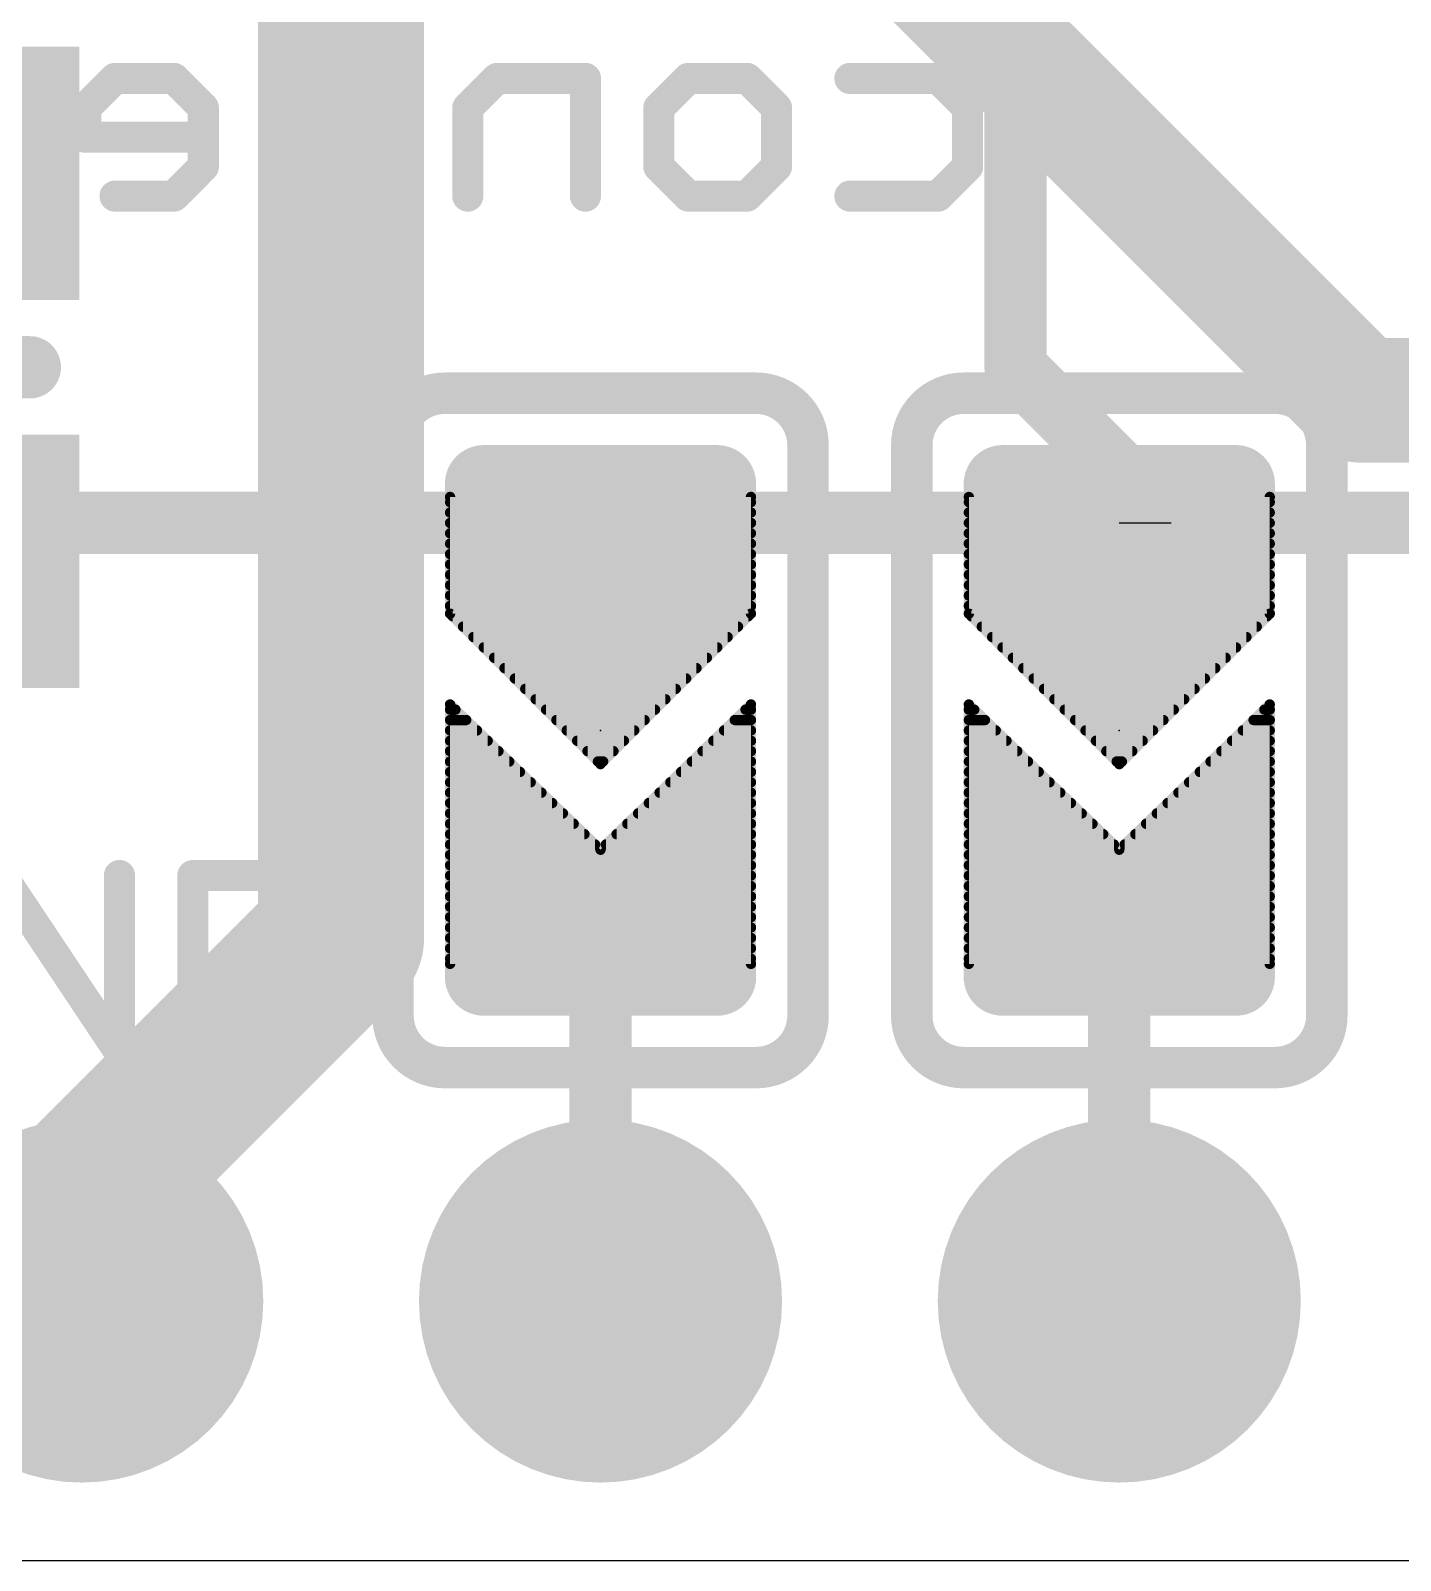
# Model space of a CAD drawing. Extents: x -6.8 to 73.8, y -5.2 to 32.2.
# Drawn here: x 13.72 to 20.43, y 0 to 7.49 of the extents above; entities that cross this region are included whole.
import ezdxf

# ---------------------------------------------------------------- set-up
doc = ezdxf.new("R2010")
doc.units = 0
for name, color, linetype in [('1', 12, 'CONTINUOUS'), ('16', 132, 'CONTINUOUS'), ('17', 110, 'CONTINUOUS'), ('19', 53, 'CONTINUOUS'), ('20', 53, 'CONTINUOUS'), ('21', 40, 'CONTINUOUS'), ('22', 6, 'CONTINUOUS'), ('24', 53, 'CONTINUOUS')]:
    doc.layers.add(name, color=color, linetype=linetype)

# ---------------------------------------------------------------- blocks, each defined once
blk = doc.blocks.new('ROUNDP')
at = {"const_width": 0.5}
blk.add_lwpolyline([(0, -0.25, 1), (0, 0.25, 1), (0, -0.25)], format="xyb", dxfattribs=at)
blk = doc.blocks.new('RECT')
blk.add_solid([(-0.5, -0.5), (0.5, -0.5), (-0.5, 0.5), (0.5, 0.5)])
blk = doc.blocks.new('RECT121920X243840R50')
at = {"const_width": 0.1905}
blk.add_lwpolyline([(0.2858, -0.5715), (0.2858, 0.5715, 0.4142), (0.1905, 0.6668), (-0.1905, 0.6668, 0.4142), (-0.2858, 0.5715), (-0.2858, -0.5715, 0.4142), (-0.1905, -0.6668), (0.1905, -0.6668, 0.4142)], format="xyb", close=True, dxfattribs=at)
blk.add_solid([(-0.2159, -0.5969), (0.2159, -0.5969), (-0.2159, 0.5969), (0.2159, 0.5969)])

msp = doc.modelspace()

# ---------------------------------------------------------------- linework, layer by layer
at = {"layer": '1'}
for points, const_width in [([(15.24, 3.048), (15.24, 9.078)], 0.8128), ([(20.228, 5.68), (18.034, 7.874)], 0.6096), ([(25.4, 5.68), (20.228, 5.68)], 0.6096), ([(13.97, 1.778), (15.24, 3.048)], 0.8128), ([(13.97, 1.27), (13.97, 1.778)], 0.8128)]:
    msp.add_lwpolyline(points, dxfattribs=dict(at, const_width=const_width))
for points, const_width in [([(20.228, 5.8324, 1), (20.228, 5.5276)], 0.3048), ([(20.1202, 5.5722, 1), (20.3358, 5.7878)], 0.3048), ([(15.3837, 2.9043, 1), (15.0963, 3.1917)], 0.4064), ([(15.0368, 3.048, 1), (15.4432, 3.048)], 0.4064), ([(14.1732, 1.778, 1), (13.7668, 1.778)], 0.4064), ([(13.8263, 1.9217, 1), (14.1137, 1.6343)], 0.4064), ([(13.7668, 1.27, 1), (14.1732, 1.27)], 0.4064)]:
    msp.add_lwpolyline(points, format="xyb", dxfattribs=dict(at, const_width=const_width))
at = {"layer": '16'}
for points, const_width in [([(18.542, 5.842), (18.542, 16.51)], 0.3048), ([(19.304, 5.08), (18.542, 5.842)], 0.3048), ([(16.51, 5.08), (10.668, 5.08)], 0.3048), ([(15.7734, 5.207), (15.7734, 4.6355)], 0.0508), ([(17.2466, 5.207), (15.7734, 5.207)], 0.0508), ([(15.7734, 5.1816), (17.2466, 5.1816)], 0.0508), ([(19.05, 5.08), (16.51, 5.08)], 0.3048), ([(17.2466, 4.6355), (17.2466, 5.207)], 0.0508), ([(18.3134, 5.207), (18.3134, 4.6355)], 0.0508), ([(19.7866, 5.207), (18.3134, 5.207)], 0.0508), ([(18.3134, 5.1816), (19.7866, 5.1816)], 0.0508), ([(21.59, 5.08), (19.05, 5.08)], 0.3048), ([(19.7866, 4.6355), (19.7866, 5.207)], 0.0508), ([(15.7734, 5.1308), (17.2466, 5.1308)], 0.0508), ([(15.7734, 5.08), (17.2466, 5.08)], 0.0508), ([(18.3134, 5.1308), (19.7866, 5.1308)], 0.0508), ([(18.3134, 5.08), (19.7866, 5.08)], 0.0508), ([(15.7734, 5.0292), (17.2466, 5.0292)], 0.0508), ([(18.3134, 5.0292), (19.7866, 5.0292)], 0.0508), ([(15.7734, 4.9784), (17.2466, 4.9784)], 0.0508), ([(15.7734, 4.9276), (17.2466, 4.9276)], 0.0508), ([(18.3134, 4.9784), (19.7866, 4.9784)], 0.0508), ([(18.3134, 4.9276), (19.7866, 4.9276)], 0.0508), ([(15.7734, 4.8768), (17.2466, 4.8768)], 0.0508), ([(18.3134, 4.8768), (19.7866, 4.8768)], 0.0508), ([(15.7734, 4.826), (17.2466, 4.826)], 0.0508), ([(15.7734, 4.7752), (17.2466, 4.7752)], 0.0508), ([(18.3134, 4.826), (19.7866, 4.826)], 0.0508), ([(18.3134, 4.7752), (19.7866, 4.7752)], 0.0508), ([(15.7734, 4.7244), (17.2466, 4.7244)], 0.0508), ([(18.3134, 4.7244), (19.7866, 4.7244)], 0.0508), ([(15.7734, 4.6736), (17.2466, 4.6736)], 0.0508), ([(15.7734, 4.6355), (16.51, 3.8989)], 0.0508), ([(15.7861, 4.6228), (17.2339, 4.6228)], 0.0508), ([(16.51, 3.8989), (17.2466, 4.6355)], 0.0508), ([(18.3134, 4.6736), (19.7866, 4.6736)], 0.0508), ([(18.3134, 4.6355), (19.05, 3.8989)], 0.0508), ([(18.3261, 4.6228), (19.7739, 4.6228)], 0.0508), ([(19.05, 3.8989), (19.7866, 4.6355)], 0.0508), ([(15.8369, 4.572), (17.1831, 4.572)], 0.0508), ([(18.3769, 4.572), (19.7231, 4.572)], 0.0508), ([(15.8877, 4.5212), (17.1323, 4.5212)], 0.0508), ([(15.9385, 4.4704), (17.0815, 4.4704)], 0.0508), ([(18.4277, 4.5212), (19.6723, 4.5212)], 0.0508), ([(18.4785, 4.4704), (19.6215, 4.4704)], 0.0508), ([(15.9893, 4.4196), (17.0307, 4.4196)], 0.0508), ([(18.5293, 4.4196), (19.5707, 4.4196)], 0.0508), ([(16.0401, 4.3688), (16.9799, 4.3688)], 0.0508), ([(18.5801, 4.3688), (19.5199, 4.3688)], 0.0508), ([(16.0909, 4.318), (16.9291, 4.318)], 0.0508), ([(16.1417, 4.2672), (16.8783, 4.2672)], 0.0508), ([(18.6309, 4.318), (19.4691, 4.318)], 0.0508), ([(18.6817, 4.2672), (19.4183, 4.2672)], 0.0508), ([(15.7734, 4.191), (16.51, 3.4798)], 0.0508), ([(15.7734, 2.921), (15.7734, 4.191)], 0.0508), ([(16.1925, 4.2164), (16.8275, 4.2164)], 0.0508), ([(16.51, 3.4798), (17.2466, 4.191)], 0.0508), ([(17.2466, 4.191), (17.2466, 2.921)], 0.0508), ([(18.3134, 4.191), (19.05, 3.4798)], 0.0508), ([(18.3134, 2.921), (18.3134, 4.191)], 0.0508), ([(18.7325, 4.2164), (19.3675, 4.2164)], 0.0508), ([(19.05, 3.4798), (19.7866, 4.191)], 0.0508), ([(19.7866, 4.191), (19.7866, 2.921)], 0.0508), ([(15.7734, 4.1656), (15.7997, 4.1656)], 0.0508), ([(15.7734, 4.1148), (15.8523, 4.1148)], 0.0508), ([(16.2433, 4.1656), (16.7767, 4.1656)], 0.0508), ([(16.2941, 4.1148), (16.7259, 4.1148)], 0.0508), ([(17.1677, 4.1148), (17.2466, 4.1148)], 0.0508), ([(17.2203, 4.1656), (17.2466, 4.1656)], 0.0508), ([(18.3134, 4.1656), (18.3397, 4.1656)], 0.0508), ([(18.3134, 4.1148), (18.3923, 4.1148)], 0.0508), ([(18.7833, 4.1656), (19.3167, 4.1656)], 0.0508), ([(18.8341, 4.1148), (19.2659, 4.1148)], 0.0508), ([(19.7077, 4.1148), (19.7866, 4.1148)], 0.0508), ([(19.7603, 4.1656), (19.7866, 4.1656)], 0.0508), ([(15.7734, 4.064), (15.9049, 4.064)], 0.0508), ([(16.3449, 4.064), (16.6751, 4.064)], 0.0508), ([(17.1151, 4.064), (17.2466, 4.064)], 0.0508), ([(18.3134, 4.064), (18.4449, 4.064)], 0.0508), ([(18.8849, 4.064), (19.2151, 4.064)], 0.0508), ([(19.6551, 4.064), (19.7866, 4.064)], 0.0508), ([(15.7734, 4.0132), (15.9576, 4.0132)], 0.0508), ([(15.7734, 3.9624), (16.0102, 3.9624)], 0.0508), ([(16.3957, 4.0132), (16.6243, 4.0132)], 0.0508), ([(16.4465, 3.9624), (16.5735, 3.9624)], 0.0508), ([(17.0098, 3.9624), (17.2466, 3.9624)], 0.0508), ([(17.0625, 4.0132), (17.2466, 4.0132)], 0.0508), ([(18.3134, 4.0132), (18.4976, 4.0132)], 0.0508), ([(18.3134, 3.9624), (18.5502, 3.9624)], 0.0508), ([(18.9357, 4.0132), (19.1643, 4.0132)], 0.0508), ([(18.9865, 3.9624), (19.1135, 3.9624)], 0.0508), ([(19.5498, 3.9624), (19.7866, 3.9624)], 0.0508), ([(19.6025, 4.0132), (19.7866, 4.0132)], 0.0508), ([(15.7734, 3.9116), (16.0628, 3.9116)], 0.0508), ([(16.4973, 3.9116), (16.5227, 3.9116)], 0.0508), ([(16.9572, 3.9116), (17.2466, 3.9116)], 0.0508), ([(18.3134, 3.9116), (18.6028, 3.9116)], 0.0508), ([(19.0373, 3.9116), (19.0627, 3.9116)], 0.0508), ([(19.4972, 3.9116), (19.7866, 3.9116)], 0.0508), ([(15.7734, 3.8608), (16.1154, 3.8608)], 0.0508), ([(15.7734, 3.81), (16.168, 3.81)], 0.0508), ([(16.852, 3.81), (17.2466, 3.81)], 0.0508), ([(16.9046, 3.8608), (17.2466, 3.8608)], 0.0508), ([(18.3134, 3.8608), (18.6554, 3.8608)], 0.0508), ([(18.3134, 3.81), (18.708, 3.81)], 0.0508), ([(19.392, 3.81), (19.7866, 3.81)], 0.0508), ([(19.4446, 3.8608), (19.7866, 3.8608)], 0.0508), ([(15.7734, 3.7592), (16.2206, 3.7592)], 0.0508), ([(16.7994, 3.7592), (17.2466, 3.7592)], 0.0508), ([(18.3134, 3.7592), (18.7606, 3.7592)], 0.0508), ([(19.3394, 3.7592), (19.7866, 3.7592)], 0.0508), ([(15.7734, 3.7084), (16.2732, 3.7084)], 0.0508), ([(15.7734, 3.6576), (16.3258, 3.6576)], 0.0508), ([(16.6942, 3.6576), (17.2466, 3.6576)], 0.0508), ([(16.7468, 3.7084), (17.2466, 3.7084)], 0.0508), ([(18.3134, 3.7084), (18.8132, 3.7084)], 0.0508), ([(18.3134, 3.6576), (18.8659, 3.6576)], 0.0508), ([(19.2341, 3.6576), (19.7866, 3.6576)], 0.0508), ([(19.2868, 3.7084), (19.7866, 3.7084)], 0.0508), ([(15.7734, 3.6068), (16.3785, 3.6068)], 0.0508), ([(16.6415, 3.6068), (17.2466, 3.6068)], 0.0508), ([(18.3134, 3.6068), (18.9185, 3.6068)], 0.0508), ([(19.1815, 3.6068), (19.7866, 3.6068)], 0.0508), ([(15.7734, 3.556), (16.4311, 3.556)], 0.0508), ([(15.7734, 3.5052), (16.4837, 3.5052)], 0.0508), ([(16.5363, 3.5052), (17.2466, 3.5052)], 0.0508), ([(16.5889, 3.556), (17.2466, 3.556)], 0.0508), ([(18.3134, 3.556), (18.9711, 3.556)], 0.0508), ([(18.3134, 3.5052), (19.0237, 3.5052)], 0.0508), ([(19.0763, 3.5052), (19.7866, 3.5052)], 0.0508), ([(19.1289, 3.556), (19.7866, 3.556)], 0.0508), ([(15.7734, 3.4544), (17.2466, 3.4544)], 0.0508), ([(18.3134, 3.4544), (19.7866, 3.4544)], 0.0508), ([(15.7734, 3.4036), (17.2466, 3.4036)], 0.0508), ([(15.7734, 3.3528), (17.2466, 3.3528)], 0.0508), ([(18.3134, 3.4036), (19.7866, 3.4036)], 0.0508), ([(18.3134, 3.3528), (19.7866, 3.3528)], 0.0508), ([(15.7734, 3.302), (17.2466, 3.302)], 0.0508), ([(18.3134, 3.302), (19.7866, 3.302)], 0.0508), ([(15.7734, 3.2512), (17.2466, 3.2512)], 0.0508), ([(15.7734, 3.2004), (17.2466, 3.2004)], 0.0508), ([(18.3134, 3.2512), (19.7866, 3.2512)], 0.0508), ([(18.3134, 3.2004), (19.7866, 3.2004)], 0.0508), ([(15.7734, 3.1496), (17.2466, 3.1496)], 0.0508), ([(16.51, 3.048), (16.51, 1.27)], 0.3048), ([(18.3134, 3.1496), (19.7866, 3.1496)], 0.0508), ([(19.05, 3.048), (19.05, 1.27)], 0.3048), ([(15.7734, 3.0988), (17.2466, 3.0988)], 0.0508), ([(15.7734, 3.048), (17.2466, 3.048)], 0.0508), ([(18.3134, 3.0988), (19.7866, 3.0988)], 0.0508), ([(18.3134, 3.048), (19.7866, 3.048)], 0.0508), ([(15.7734, 2.9972), (17.2466, 2.9972)], 0.0508), ([(18.3134, 2.9972), (19.7866, 2.9972)], 0.0508), ([(15.7734, 2.9464), (17.2466, 2.9464)], 0.0508), ([(17.2466, 2.921), (15.7734, 2.921)], 0.0508), ([(18.3134, 2.9464), (19.7866, 2.9464)], 0.0508), ([(19.7866, 2.921), (18.3134, 2.921)], 0.0508)]:
    msp.add_lwpolyline(points, dxfattribs=dict(at, const_width=const_width))
for points, const_width in [([(18.5959, 5.8959, 1), (18.4881, 5.7881)], 0.1524), ([(18.4658, 5.842, 1), (18.6182, 5.842)], 0.1524), ([(15.7861, 5.207, 1), (15.7607, 5.207)], 0.0254), ([(15.7734, 5.2197, 1), (15.7734, 5.1943)], 0.0254), ([(15.7734, 5.1943, 1), (15.7734, 5.1689)], 0.0254), ([(16.51, 5.1562, 1), (16.51, 5.0038)], 0.1524), ([(16.51, 5.0038, 1), (16.51, 5.1562)], 0.1524), ([(17.2593, 5.207, 1), (17.2339, 5.207)], 0.0254), ([(17.2466, 5.1943, 1), (17.2466, 5.2197)], 0.0254), ([(17.2466, 5.1689, 1), (17.2466, 5.1943)], 0.0254), ([(18.3261, 5.207, 1), (18.3007, 5.207)], 0.0254), ([(18.3134, 5.2197, 1), (18.3134, 5.1943)], 0.0254), ([(18.3134, 5.1943, 1), (18.3134, 5.1689)], 0.0254), ([(19.05, 5.1562, 1), (19.05, 5.0038)], 0.1524), ([(19.05, 5.0038, 1), (19.05, 5.1562)], 0.1524), ([(19.2501, 5.0261, 1), (19.3579, 5.1339)], 0.1524), ([(19.7993, 5.207, 1), (19.7739, 5.207)], 0.0254), ([(19.7866, 5.1943, 1), (19.7866, 5.2197)], 0.0254), ([(19.7866, 5.1689, 1), (19.7866, 5.1943)], 0.0254), ([(15.7734, 5.1435, 1), (15.7734, 5.1181)], 0.0254), ([(15.7734, 5.0927, 1), (15.7734, 5.0673)], 0.0254), ([(17.2466, 5.1181, 1), (17.2466, 5.1435)], 0.0254), ([(17.2466, 5.0673, 1), (17.2466, 5.0927)], 0.0254), ([(18.3134, 5.1435, 1), (18.3134, 5.1181)], 0.0254), ([(18.3134, 5.0927, 1), (18.3134, 5.0673)], 0.0254), ([(19.7866, 5.1181, 1), (19.7866, 5.1435)], 0.0254), ([(19.7866, 5.0673, 1), (19.7866, 5.0927)], 0.0254), ([(15.7734, 5.0419, 1), (15.7734, 5.0165)], 0.0254), ([(17.2466, 5.0165, 1), (17.2466, 5.0419)], 0.0254), ([(18.3134, 5.0419, 1), (18.3134, 5.0165)], 0.0254), ([(19.7866, 5.0165, 1), (19.7866, 5.0419)], 0.0254), ([(15.7734, 4.9911, 1), (15.7734, 4.9657)], 0.0254), ([(15.7734, 4.9403, 1), (15.7734, 4.9149)], 0.0254), ([(17.2466, 4.9657, 1), (17.2466, 4.9911)], 0.0254), ([(17.2466, 4.9149, 1), (17.2466, 4.9403)], 0.0254), ([(18.3134, 4.9911, 1), (18.3134, 4.9657)], 0.0254), ([(18.3134, 4.9403, 1), (18.3134, 4.9149)], 0.0254), ([(19.7866, 4.9657, 1), (19.7866, 4.9911)], 0.0254), ([(19.7866, 4.9149, 1), (19.7866, 4.9403)], 0.0254), ([(15.7734, 4.8895, 1), (15.7734, 4.8641)], 0.0254), ([(17.2466, 4.8641, 1), (17.2466, 4.8895)], 0.0254), ([(18.3134, 4.8895, 1), (18.3134, 4.8641)], 0.0254), ([(19.7866, 4.8641, 1), (19.7866, 4.8895)], 0.0254), ([(15.7734, 4.8387, 1), (15.7734, 4.8133)], 0.0254), ([(15.7734, 4.7879, 1), (15.7734, 4.7625)], 0.0254), ([(17.2466, 4.8133, 1), (17.2466, 4.8387)], 0.0254), ([(17.2466, 4.7625, 1), (17.2466, 4.7879)], 0.0254), ([(18.3134, 4.8387, 1), (18.3134, 4.8133)], 0.0254), ([(18.3134, 4.7879, 1), (18.3134, 4.7625)], 0.0254), ([(19.7866, 4.8133, 1), (19.7866, 4.8387)], 0.0254), ([(19.7866, 4.7625, 1), (19.7866, 4.7879)], 0.0254), ([(15.7734, 4.7371, 1), (15.7734, 4.7117)], 0.0254), ([(17.2466, 4.7117, 1), (17.2466, 4.7371)], 0.0254), ([(18.3134, 4.7371, 1), (18.3134, 4.7117)], 0.0254), ([(19.7866, 4.7117, 1), (19.7866, 4.7371)], 0.0254), ([(15.7734, 4.6863, 1), (15.7734, 4.6609)], 0.0254), ([(15.7824, 4.6445, 1), (15.7644, 4.6265)], 0.0254), ([(15.7607, 4.6355, 1), (15.7861, 4.6355)], 0.0254), ([(15.7861, 4.6355, 1), (15.7861, 4.6101)], 0.0254), ([(17.2339, 4.6355, 1), (17.2593, 4.6355)], 0.0254), ([(17.2339, 4.6101, 1), (17.2339, 4.6355)], 0.0254), ([(17.2556, 4.6265, 1), (17.2376, 4.6445)], 0.0254), ([(17.2466, 4.6609, 1), (17.2466, 4.6863)], 0.0254), ([(18.3134, 4.6863, 1), (18.3134, 4.6609)], 0.0254), ([(18.3224, 4.6445, 1), (18.3044, 4.6265)], 0.0254), ([(18.3007, 4.6355, 1), (18.3261, 4.6355)], 0.0254), ([(18.3261, 4.6355, 1), (18.3261, 4.6101)], 0.0254), ([(19.7739, 4.6355, 1), (19.7993, 4.6355)], 0.0254), ([(19.7739, 4.6101, 1), (19.7739, 4.6355)], 0.0254), ([(19.7956, 4.6265, 1), (19.7776, 4.6445)], 0.0254), ([(19.7866, 4.6609, 1), (19.7866, 4.6863)], 0.0254), ([(15.8369, 4.5847, 1), (15.8369, 4.5593)], 0.0254), ([(17.1831, 4.5593, 1), (17.1831, 4.5847)], 0.0254), ([(18.3769, 4.5847, 1), (18.3769, 4.5593)], 0.0254), ([(19.7231, 4.5593, 1), (19.7231, 4.5847)], 0.0254), ([(15.8877, 4.5339, 1), (15.8877, 4.5085)], 0.0254), ([(15.9385, 4.4831, 1), (15.9385, 4.4577)], 0.0254), ([(17.0815, 4.4577, 1), (17.0815, 4.4831)], 0.0254), ([(17.1323, 4.5085, 1), (17.1323, 4.5339)], 0.0254), ([(18.4277, 4.5339, 1), (18.4277, 4.5085)], 0.0254), ([(18.4785, 4.4831, 1), (18.4785, 4.4577)], 0.0254), ([(19.6215, 4.4577, 1), (19.6215, 4.4831)], 0.0254), ([(19.6723, 4.5085, 1), (19.6723, 4.5339)], 0.0254), ([(15.9893, 4.4323, 1), (15.9893, 4.4069)], 0.0254), ([(17.0307, 4.4069, 1), (17.0307, 4.4323)], 0.0254), ([(18.5293, 4.4323, 1), (18.5293, 4.4069)], 0.0254), ([(19.5707, 4.4069, 1), (19.5707, 4.4323)], 0.0254), ([(16.0401, 4.3815, 1), (16.0401, 4.3561)], 0.0254), ([(16.9799, 4.3561, 1), (16.9799, 4.3815)], 0.0254), ([(18.5801, 4.3815, 1), (18.5801, 4.3561)], 0.0254), ([(19.5199, 4.3561, 1), (19.5199, 4.3815)], 0.0254), ([(16.0909, 4.3307, 1), (16.0909, 4.3053)], 0.0254), ([(16.1417, 4.2799, 1), (16.1417, 4.2545)], 0.0254), ([(16.8783, 4.2545, 1), (16.8783, 4.2799)], 0.0254), ([(16.9291, 4.3053, 1), (16.9291, 4.3307)], 0.0254), ([(18.6309, 4.3307, 1), (18.6309, 4.3053)], 0.0254), ([(18.6817, 4.2799, 1), (18.6817, 4.2545)], 0.0254), ([(19.4183, 4.2545, 1), (19.4183, 4.2799)], 0.0254), ([(19.4691, 4.3053, 1), (19.4691, 4.3307)], 0.0254), ([(15.7822, 4.2001, 1), (15.7646, 4.1819)], 0.0254), ([(15.7861, 4.191, 1), (15.7607, 4.191)], 0.0254), ([(16.1925, 4.2291, 1), (16.1925, 4.2037)], 0.0254), ([(16.8275, 4.2037, 1), (16.8275, 4.2291)], 0.0254), ([(17.2593, 4.191, 1), (17.2339, 4.191)], 0.0254), ([(17.2554, 4.1819, 1), (17.2378, 4.2001)], 0.0254), ([(18.3222, 4.2001, 1), (18.3046, 4.1819)], 0.0254), ([(18.3261, 4.191, 1), (18.3007, 4.191)], 0.0254), ([(18.7325, 4.2291, 1), (18.7325, 4.2037)], 0.0254), ([(19.3675, 4.2037, 1), (19.3675, 4.2291)], 0.0254), ([(19.7993, 4.191, 1), (19.7739, 4.191)], 0.0254), ([(19.7954, 4.1819, 1), (19.7778, 4.2001)], 0.0254), ([(15.7734, 4.1783, 1), (15.7734, 4.1529)], 0.0254), ([(15.7734, 4.1275, 1), (15.7734, 4.1021)], 0.0254), ([(15.7997, 4.1529, 1), (15.7997, 4.1783)], 0.0254), ([(15.8523, 4.1021, 1), (15.8523, 4.1275)], 0.0254), ([(16.2433, 4.1783, 1), (16.2433, 4.1529)], 0.0254), ([(16.2941, 4.1275, 1), (16.2941, 4.1021)], 0.0254), ([(16.7259, 4.1021, 1), (16.7259, 4.1275)], 0.0254), ([(16.7767, 4.1529, 1), (16.7767, 4.1783)], 0.0254), ([(17.1677, 4.1275, 1), (17.1677, 4.1021)], 0.0254), ([(17.2203, 4.1783, 1), (17.2203, 4.1529)], 0.0254), ([(17.2466, 4.1529, 1), (17.2466, 4.1783)], 0.0254), ([(17.2466, 4.1021, 1), (17.2466, 4.1275)], 0.0254), ([(18.3134, 4.1783, 1), (18.3134, 4.1529)], 0.0254), ([(18.3134, 4.1275, 1), (18.3134, 4.1021)], 0.0254), ([(18.3397, 4.1529, 1), (18.3397, 4.1783)], 0.0254), ([(18.3923, 4.1021, 1), (18.3923, 4.1275)], 0.0254), ([(18.7833, 4.1783, 1), (18.7833, 4.1529)], 0.0254), ([(18.8341, 4.1275, 1), (18.8341, 4.1021)], 0.0254), ([(19.2659, 4.1021, 1), (19.2659, 4.1275)], 0.0254), ([(19.3167, 4.1529, 1), (19.3167, 4.1783)], 0.0254), ([(19.7077, 4.1275, 1), (19.7077, 4.1021)], 0.0254), ([(19.7603, 4.1783, 1), (19.7603, 4.1529)], 0.0254), ([(19.7866, 4.1529, 1), (19.7866, 4.1783)], 0.0254), ([(19.7866, 4.1021, 1), (19.7866, 4.1275)], 0.0254), ([(15.7734, 4.0767, 1), (15.7734, 4.0513)], 0.0254), ([(15.9049, 4.0513, 1), (15.9049, 4.0767)], 0.0254), ([(16.3449, 4.0767, 1), (16.3449, 4.0513)], 0.0254), ([(16.6751, 4.0513, 1), (16.6751, 4.0767)], 0.0254), ([(17.1151, 4.0767, 1), (17.1151, 4.0513)], 0.0254), ([(17.2466, 4.0513, 1), (17.2466, 4.0767)], 0.0254), ([(18.3134, 4.0767, 1), (18.3134, 4.0513)], 0.0254), ([(18.4449, 4.0513, 1), (18.4449, 4.0767)], 0.0254), ([(18.8849, 4.0767, 1), (18.8849, 4.0513)], 0.0254), ([(19.2151, 4.0513, 1), (19.2151, 4.0767)], 0.0254), ([(19.6551, 4.0767, 1), (19.6551, 4.0513)], 0.0254), ([(19.7866, 4.0513, 1), (19.7866, 4.0767)], 0.0254), ([(15.7734, 4.0259, 1), (15.7734, 4.0005)], 0.0254), ([(15.7734, 3.9751, 1), (15.7734, 3.9497)], 0.0254), ([(15.9576, 4.0005, 1), (15.9576, 4.0259)], 0.0254), ([(16.0102, 3.9497, 1), (16.0102, 3.9751)], 0.0254), ([(16.3957, 4.0259, 1), (16.3957, 4.0005)], 0.0254), ([(16.4465, 3.9751, 1), (16.4465, 3.9497)], 0.0254), ([(16.5735, 3.9497, 1), (16.5735, 3.9751)], 0.0254), ([(16.6243, 4.0005, 1), (16.6243, 4.0259)], 0.0254), ([(17.0098, 3.9751, 1), (17.0098, 3.9497)], 0.0254), ([(17.0625, 4.0259, 1), (17.0625, 4.0005)], 0.0254), ([(17.2466, 4.0005, 1), (17.2466, 4.0259)], 0.0254), ([(17.2466, 3.9497, 1), (17.2466, 3.9751)], 0.0254), ([(18.3134, 4.0259, 1), (18.3134, 4.0005)], 0.0254), ([(18.3134, 3.9751, 1), (18.3134, 3.9497)], 0.0254), ([(18.4976, 4.0005, 1), (18.4976, 4.0259)], 0.0254), ([(18.5502, 3.9497, 1), (18.5502, 3.9751)], 0.0254), ([(18.9357, 4.0259, 1), (18.9357, 4.0005)], 0.0254), ([(18.9865, 3.9751, 1), (18.9865, 3.9497)], 0.0254), ([(19.1135, 3.9497, 1), (19.1135, 3.9751)], 0.0254), ([(19.1643, 4.0005, 1), (19.1643, 4.0259)], 0.0254), ([(19.5498, 3.9751, 1), (19.5498, 3.9497)], 0.0254), ([(19.6025, 4.0259, 1), (19.6025, 4.0005)], 0.0254), ([(19.7866, 4.0005, 1), (19.7866, 4.0259)], 0.0254), ([(19.7866, 3.9497, 1), (19.7866, 3.9751)], 0.0254), ([(15.7734, 3.9243, 1), (15.7734, 3.8989)], 0.0254), ([(16.0628, 3.8989, 1), (16.0628, 3.9243)], 0.0254), ([(16.4973, 3.9243, 1), (16.4973, 3.8989)], 0.0254), ([(16.501, 3.9079, 1), (16.519, 3.8899)], 0.0254), ([(16.501, 3.8899, 1), (16.519, 3.9079)], 0.0254), ([(16.5227, 3.8989, 1), (16.5227, 3.9243)], 0.0254), ([(16.9572, 3.9243, 1), (16.9572, 3.8989)], 0.0254), ([(17.2466, 3.8989, 1), (17.2466, 3.9243)], 0.0254), ([(18.3134, 3.9243, 1), (18.3134, 3.8989)], 0.0254), ([(18.6028, 3.8989, 1), (18.6028, 3.9243)], 0.0254), ([(19.0373, 3.9243, 1), (19.0373, 3.8989)], 0.0254), ([(19.041, 3.9079, 1), (19.059, 3.8899)], 0.0254), ([(19.041, 3.8899, 1), (19.059, 3.9079)], 0.0254), ([(19.0627, 3.8989, 1), (19.0627, 3.9243)], 0.0254), ([(19.4972, 3.9243, 1), (19.4972, 3.8989)], 0.0254), ([(19.7866, 3.8989, 1), (19.7866, 3.9243)], 0.0254), ([(15.7734, 3.8735, 1), (15.7734, 3.8481)], 0.0254), ([(15.7734, 3.8227, 1), (15.7734, 3.7973)], 0.0254), ([(16.1154, 3.8481, 1), (16.1154, 3.8735)], 0.0254), ([(16.168, 3.7973, 1), (16.168, 3.8227)], 0.0254), ([(16.852, 3.8227, 1), (16.852, 3.7973)], 0.0254), ([(16.9046, 3.8735, 1), (16.9046, 3.8481)], 0.0254), ([(17.2466, 3.8481, 1), (17.2466, 3.8735)], 0.0254), ([(17.2466, 3.7973, 1), (17.2466, 3.8227)], 0.0254), ([(18.3134, 3.8735, 1), (18.3134, 3.8481)], 0.0254), ([(18.3134, 3.8227, 1), (18.3134, 3.7973)], 0.0254), ([(18.6554, 3.8481, 1), (18.6554, 3.8735)], 0.0254), ([(18.708, 3.7973, 1), (18.708, 3.8227)], 0.0254), ([(19.392, 3.8227, 1), (19.392, 3.7973)], 0.0254), ([(19.4446, 3.8735, 1), (19.4446, 3.8481)], 0.0254), ([(19.7866, 3.8481, 1), (19.7866, 3.8735)], 0.0254), ([(19.7866, 3.7973, 1), (19.7866, 3.8227)], 0.0254), ([(15.7734, 3.7719, 1), (15.7734, 3.7465)], 0.0254), ([(16.2206, 3.7465, 1), (16.2206, 3.7719)], 0.0254), ([(16.7994, 3.7719, 1), (16.7994, 3.7465)], 0.0254), ([(17.2466, 3.7465, 1), (17.2466, 3.7719)], 0.0254), ([(18.3134, 3.7719, 1), (18.3134, 3.7465)], 0.0254), ([(18.7606, 3.7465, 1), (18.7606, 3.7719)], 0.0254), ([(19.3394, 3.7719, 1), (19.3394, 3.7465)], 0.0254), ([(19.7866, 3.7465, 1), (19.7866, 3.7719)], 0.0254), ([(15.7734, 3.7211, 1), (15.7734, 3.6957)], 0.0254), ([(15.7734, 3.6703, 1), (15.7734, 3.6449)], 0.0254), ([(16.2732, 3.6957, 1), (16.2732, 3.7211)], 0.0254), ([(16.3258, 3.6449, 1), (16.3258, 3.6703)], 0.0254), ([(16.6942, 3.6703, 1), (16.6942, 3.6449)], 0.0254), ([(16.7468, 3.7211, 1), (16.7468, 3.6957)], 0.0254), ([(17.2466, 3.6957, 1), (17.2466, 3.7211)], 0.0254), ([(17.2466, 3.6449, 1), (17.2466, 3.6703)], 0.0254), ([(18.3134, 3.7211, 1), (18.3134, 3.6957)], 0.0254), ([(18.3134, 3.6703, 1), (18.3134, 3.6449)], 0.0254), ([(18.8132, 3.6957, 1), (18.8132, 3.7211)], 0.0254), ([(18.8659, 3.6449, 1), (18.8659, 3.6703)], 0.0254), ([(19.2341, 3.6703, 1), (19.2341, 3.6449)], 0.0254), ([(19.2868, 3.7211, 1), (19.2868, 3.6957)], 0.0254), ([(19.7866, 3.6957, 1), (19.7866, 3.7211)], 0.0254), ([(19.7866, 3.6449, 1), (19.7866, 3.6703)], 0.0254), ([(15.7734, 3.6195, 1), (15.7734, 3.5941)], 0.0254), ([(16.3785, 3.5941, 1), (16.3785, 3.6195)], 0.0254), ([(16.6415, 3.6195, 1), (16.6415, 3.5941)], 0.0254), ([(17.2466, 3.5941, 1), (17.2466, 3.6195)], 0.0254), ([(18.3134, 3.6195, 1), (18.3134, 3.5941)], 0.0254), ([(18.9185, 3.5941, 1), (18.9185, 3.6195)], 0.0254), ([(19.1815, 3.6195, 1), (19.1815, 3.5941)], 0.0254), ([(19.7866, 3.5941, 1), (19.7866, 3.6195)], 0.0254), ([(15.7734, 3.5687, 1), (15.7734, 3.5433)], 0.0254), ([(15.7734, 3.5179, 1), (15.7734, 3.4925)], 0.0254), ([(16.4311, 3.5433, 1), (16.4311, 3.5687)], 0.0254), ([(16.4837, 3.4925, 1), (16.4837, 3.5179)], 0.0254), ([(16.5363, 3.5179, 1), (16.5363, 3.4925)], 0.0254), ([(16.5889, 3.5687, 1), (16.5889, 3.5433)], 0.0254), ([(17.2466, 3.5433, 1), (17.2466, 3.5687)], 0.0254), ([(17.2466, 3.4925, 1), (17.2466, 3.5179)], 0.0254), ([(18.3134, 3.5687, 1), (18.3134, 3.5433)], 0.0254), ([(18.3134, 3.5179, 1), (18.3134, 3.4925)], 0.0254), ([(18.9711, 3.5433, 1), (18.9711, 3.5687)], 0.0254), ([(19.0237, 3.4925, 1), (19.0237, 3.5179)], 0.0254), ([(19.0763, 3.5179, 1), (19.0763, 3.4925)], 0.0254), ([(19.1289, 3.5687, 1), (19.1289, 3.5433)], 0.0254), ([(19.7866, 3.5433, 1), (19.7866, 3.5687)], 0.0254), ([(19.7866, 3.4925, 1), (19.7866, 3.5179)], 0.0254), ([(15.7734, 3.4671, 1), (15.7734, 3.4417)], 0.0254), ([(16.5012, 3.4889, 1), (16.5188, 3.4707)], 0.0254), ([(16.5012, 3.4707, 1), (16.5188, 3.4889)], 0.0254), ([(17.2466, 3.4417, 1), (17.2466, 3.4671)], 0.0254), ([(18.3134, 3.4671, 1), (18.3134, 3.4417)], 0.0254), ([(19.0412, 3.4889, 1), (19.0588, 3.4707)], 0.0254), ([(19.0412, 3.4707, 1), (19.0588, 3.4889)], 0.0254), ([(19.7866, 3.4417, 1), (19.7866, 3.4671)], 0.0254), ([(15.7734, 3.4163, 1), (15.7734, 3.3909)], 0.0254), ([(15.7734, 3.3655, 1), (15.7734, 3.3401)], 0.0254), ([(17.2466, 3.3909, 1), (17.2466, 3.4163)], 0.0254), ([(17.2466, 3.3401, 1), (17.2466, 3.3655)], 0.0254), ([(18.3134, 3.4163, 1), (18.3134, 3.3909)], 0.0254), ([(18.3134, 3.3655, 1), (18.3134, 3.3401)], 0.0254), ([(19.7866, 3.3909, 1), (19.7866, 3.4163)], 0.0254), ([(19.7866, 3.3401, 1), (19.7866, 3.3655)], 0.0254), ([(15.7734, 3.3147, 1), (15.7734, 3.2893)], 0.0254), ([(17.2466, 3.2893, 1), (17.2466, 3.3147)], 0.0254), ([(18.3134, 3.3147, 1), (18.3134, 3.2893)], 0.0254), ([(19.7866, 3.2893, 1), (19.7866, 3.3147)], 0.0254), ([(15.7734, 3.2639, 1), (15.7734, 3.2385)], 0.0254), ([(15.7734, 3.2131, 1), (15.7734, 3.1877)], 0.0254), ([(17.2466, 3.2385, 1), (17.2466, 3.2639)], 0.0254), ([(17.2466, 3.1877, 1), (17.2466, 3.2131)], 0.0254), ([(18.3134, 3.2639, 1), (18.3134, 3.2385)], 0.0254), ([(18.3134, 3.2131, 1), (18.3134, 3.1877)], 0.0254), ([(19.7866, 3.2385, 1), (19.7866, 3.2639)], 0.0254), ([(19.7866, 3.1877, 1), (19.7866, 3.2131)], 0.0254), ([(15.7734, 3.1623, 1), (15.7734, 3.1369)], 0.0254), ([(16.5862, 3.048, 1), (16.4338, 3.048)], 0.1524), ([(17.2466, 3.1369, 1), (17.2466, 3.1623)], 0.0254), ([(18.3134, 3.1623, 1), (18.3134, 3.1369)], 0.0254), ([(19.1262, 3.048, 1), (18.9738, 3.048)], 0.1524), ([(19.7866, 3.1369, 1), (19.7866, 3.1623)], 0.0254), ([(15.7734, 3.1115, 1), (15.7734, 3.0861)], 0.0254), ([(15.7734, 3.0607, 1), (15.7734, 3.0353)], 0.0254), ([(17.2466, 3.0861, 1), (17.2466, 3.1115)], 0.0254), ([(17.2466, 3.0353, 1), (17.2466, 3.0607)], 0.0254), ([(18.3134, 3.1115, 1), (18.3134, 3.0861)], 0.0254), ([(18.3134, 3.0607, 1), (18.3134, 3.0353)], 0.0254), ([(19.7866, 3.0861, 1), (19.7866, 3.1115)], 0.0254), ([(19.7866, 3.0353, 1), (19.7866, 3.0607)], 0.0254), ([(15.7734, 3.0099, 1), (15.7734, 2.9845)], 0.0254), ([(17.2466, 2.9845, 1), (17.2466, 3.0099)], 0.0254), ([(18.3134, 3.0099, 1), (18.3134, 2.9845)], 0.0254), ([(19.7866, 2.9845, 1), (19.7866, 3.0099)], 0.0254), ([(15.7734, 2.9591, 1), (15.7734, 2.9337)], 0.0254), ([(15.7734, 2.9337, 1), (15.7734, 2.9083)], 0.0254), ([(15.7607, 2.921, 1), (15.7861, 2.921)], 0.0254), ([(17.2339, 2.921, 1), (17.2593, 2.921)], 0.0254), ([(17.2466, 2.9337, 1), (17.2466, 2.9591)], 0.0254), ([(17.2466, 2.9083, 1), (17.2466, 2.9337)], 0.0254), ([(18.3134, 2.9591, 1), (18.3134, 2.9337)], 0.0254), ([(18.3134, 2.9337, 1), (18.3134, 2.9083)], 0.0254), ([(18.3007, 2.921, 1), (18.3261, 2.921)], 0.0254), ([(19.7739, 2.921, 1), (19.7993, 2.921)], 0.0254), ([(19.7866, 2.9337, 1), (19.7866, 2.9591)], 0.0254), ([(19.7866, 2.9083, 1), (19.7866, 2.9337)], 0.0254), ([(16.4338, 1.27, 1), (16.5862, 1.27)], 0.1524), ([(18.9738, 1.27, 1), (19.1262, 1.27)], 0.1524)]:
    msp.add_lwpolyline(points, format="xyb", dxfattribs=dict(at, const_width=const_width))
at = {"layer": '19'}
msp.add_line((19.05, 5.08), (19.304, 5.08), dxfattribs=at)
at = {"layer": '20'}
msp.add_line((2.54, 0), (48.26, 0), dxfattribs=at)
at = {"layer": '21'}
for points, const_width in [([(12.7, 5.842), (13.716, 5.842)], 0.3048), ([(13.5784, 3.3535), (14.1547, 2.4892)], 0.1524), ([(14.1547, 2.4892), (14.1547, 3.3535)], 0.1524), ([(14.514, 3.3535), (14.514, 2.4892)], 0.1524), ([(14.9461, 3.3535), (14.514, 3.3535)], 0.1524), ([(15.0902, 3.2095), (14.9461, 3.3535)], 0.1524), ([(15.0902, 2.6333), (15.0902, 3.2095)], 0.1524), ([(14.9461, 2.4892), (15.0902, 2.6333)], 0.1524), ([(14.514, 2.4892), (14.9461, 2.4892)], 0.1524)]:
    msp.add_lwpolyline(points, dxfattribs=dict(at, const_width=const_width))
for points, const_width in [([(13.716, 5.7658, 1), (13.716, 5.9182)], 0.1524), ([(14.1928, 3.3535, 1), (14.1166, 3.3535)], 0.0762), ([(14.5521, 3.3535, 1), (14.4759, 3.3535)], 0.0762), ([(14.514, 3.3916, 1), (14.514, 3.3154)], 0.0762), ([(14.9731, 3.3805, 1), (14.9192, 3.3266)], 0.0762), ([(14.9461, 3.3154, 1), (14.9461, 3.3916)], 0.0762), ([(15.1283, 3.2095, 1), (15.0521, 3.2095)], 0.0762), ([(15.0632, 3.1825, 1), (15.1171, 3.2364)], 0.0762), ([(15.1171, 2.6063, 1), (15.0632, 2.6602)], 0.0762), ([(15.0521, 2.6333, 1), (15.1283, 2.6333)], 0.0762), ([(14.123, 2.4681, 1), (14.1864, 2.5103)], 0.0762), ([(14.514, 2.5273, 1), (14.514, 2.4511)], 0.0762), ([(14.9192, 2.5161, 1), (14.9731, 2.4623)], 0.0762), ([(14.9461, 2.4511, 1), (14.9461, 2.5273)], 0.0762), ([(14.1166, 2.4892, 1), (14.1928, 2.4892)], 0.0762), ([(14.4759, 2.4892, 1), (14.5521, 2.4892)], 0.0762)]:
    msp.add_lwpolyline(points, format="xyb", dxfattribs=dict(at, const_width=const_width))
at = {"layer": '22'}
for points, const_width in [([(14.1331, 7.2564), (13.989, 7.1124)], 0.1524), ([(14.4212, 7.2564), (14.1331, 7.2564)], 0.1524), ([(14.5652, 7.1124), (14.4212, 7.2564)], 0.1524), ([(15.0686, 7.2564), (14.9245, 7.1124)], 0.1524), ([(15.5008, 7.2564), (15.0686, 7.2564)], 0.1524), ([(15.5008, 6.6802), (15.5008, 7.2564)], 0.1524), ([(16.0041, 7.2564), (15.8601, 7.1124)], 0.1524), ([(16.4363, 7.2564), (16.0041, 7.2564)], 0.1524), ([(16.4363, 6.6802), (16.4363, 7.2564)], 0.1524), ([(16.7956, 7.1124), (16.9396, 7.2564)], 0.1524), ([(16.9396, 7.2564), (17.2277, 7.2564)], 0.1524), ([(17.2277, 7.2564), (17.3718, 7.1124)], 0.1524), ([(17.7311, 7.2564), (18.1633, 7.2564)], 0.1524), ([(18.1633, 7.2564), (18.3073, 7.1124)], 0.1524), ([(13.989, 7.1124), (13.989, 6.9683)], 0.1524), ([(14.5652, 6.8243), (14.5652, 7.1124)], 0.1524), ([(14.9245, 7.1124), (14.9245, 6.6802)], 0.1524), ([(15.8601, 7.1124), (15.8601, 6.6802)], 0.1524), ([(16.7956, 6.8243), (16.7956, 7.1124)], 0.1524), ([(17.3718, 7.1124), (17.3718, 6.8243)], 0.1524), ([(18.3073, 7.1124), (18.3073, 6.8243)], 0.1524), ([(13.989, 6.9683), (14.5652, 6.9683)], 0.1524), ([(14.4212, 6.6802), (14.5652, 6.8243)], 0.1524), ([(16.9396, 6.6802), (16.7956, 6.8243)], 0.1524), ([(17.3718, 6.8243), (17.2277, 6.6802)], 0.1524), ([(18.3073, 6.8243), (18.1633, 6.6802)], 0.1524), ([(14.1331, 6.6802), (14.4212, 6.6802)], 0.1524), ([(17.2277, 6.6802), (16.9396, 6.6802)], 0.1524), ([(18.1633, 6.6802), (17.7311, 6.6802)], 0.1524), ([(17.272, 5.715), (15.748, 5.715)], 0.2032), ([(19.812, 5.715), (18.288, 5.715)], 0.2032), ([(15.494, 5.461), (15.494, 2.667)], 0.2032), ([(17.526, 2.667), (17.526, 5.461)], 0.2032), ([(18.034, 5.461), (18.034, 2.667)], 0.2032), ([(20.066, 2.667), (20.066, 5.461)], 0.2032), ([(17.272, 2.413), (15.748, 2.413)], 0.2032), ([(19.812, 2.413), (18.288, 2.413)], 0.2032)]:
    msp.add_lwpolyline(points, dxfattribs=dict(at, const_width=const_width))
for points, const_width in [([(14.1331, 7.2945, 1), (14.1331, 7.2183)], 0.0762), ([(14.16, 7.2295, 1), (14.1061, 7.2834)], 0.0762), ([(14.4481, 7.2834, 1), (14.3942, 7.2295)], 0.0762), ([(14.4212, 7.2183, 1), (14.4212, 7.2945)], 0.0762), ([(15.0686, 7.2945, 1), (15.0686, 7.2183)], 0.0762), ([(15.0955, 7.2295, 1), (15.0416, 7.2834)], 0.0762), ([(15.5389, 7.2564, 1), (15.4627, 7.2564)], 0.0762), ([(15.5008, 7.2183, 1), (15.5008, 7.2945)], 0.0762), ([(16.0041, 7.2945, 1), (16.0041, 7.2183)], 0.0762), ([(16.0311, 7.2295, 1), (15.9772, 7.2834)], 0.0762), ([(16.4744, 7.2564, 1), (16.3982, 7.2564)], 0.0762), ([(16.4363, 7.2183, 1), (16.4363, 7.2945)], 0.0762), ([(16.9396, 7.2945, 1), (16.9396, 7.2183)], 0.0762), ([(16.9666, 7.2295, 1), (16.9127, 7.2834)], 0.0762), ([(17.2547, 7.2834, 1), (17.2008, 7.2295)], 0.0762), ([(17.2277, 7.2183, 1), (17.2277, 7.2945)], 0.0762), ([(17.7311, 7.2945, 1), (17.7311, 7.2183)], 0.0762), ([(18.1902, 7.2834, 1), (18.1363, 7.2295)], 0.0762), ([(18.1633, 7.2183, 1), (18.1633, 7.2945)], 0.0762), ([(14.0271, 7.1124, 1), (13.9509, 7.1124)], 0.0762), ([(13.9621, 7.1393, 1), (14.016, 7.0854)], 0.0762), ([(14.6033, 7.1124, 1), (14.5271, 7.1124)], 0.0762), ([(14.5383, 7.0854, 1), (14.5922, 7.1393)], 0.0762), ([(14.9626, 7.1124, 1), (14.8864, 7.1124)], 0.0762), ([(14.8976, 7.1393, 1), (14.9515, 7.0854)], 0.0762), ([(15.8331, 7.1393, 1), (15.887, 7.0854)], 0.0762), ([(15.8982, 7.1124, 1), (15.822, 7.1124)], 0.0762), ([(16.7686, 7.1393, 1), (16.8225, 7.0854)], 0.0762), ([(16.8337, 7.1124, 1), (16.7575, 7.1124)], 0.0762), ([(17.4099, 7.1124, 1), (17.3337, 7.1124)], 0.0762), ([(17.3449, 7.0854, 1), (17.3987, 7.1393)], 0.0762), ([(18.3454, 7.1124, 1), (18.2692, 7.1124)], 0.0762), ([(18.2804, 7.0854, 1), (18.3343, 7.1393)], 0.0762), ([(13.989, 7.0064, 1), (13.989, 6.9302)], 0.0762), ([(14.5652, 6.9302, 1), (14.5652, 7.0064)], 0.0762), ([(13.9509, 6.9683, 1), (14.0271, 6.9683)], 0.0762), ([(14.5922, 6.7973, 1), (14.5383, 6.8512)], 0.0762), ([(16.8225, 6.8512, 1), (16.7686, 6.7973)], 0.0762), ([(17.3987, 6.7973, 1), (17.3449, 6.8512)], 0.0762), ([(18.3343, 6.7973, 1), (18.2804, 6.8512)], 0.0762), ([(14.5271, 6.8243, 1), (14.6033, 6.8243)], 0.0762), ([(16.7575, 6.8243, 1), (16.8337, 6.8243)], 0.0762), ([(17.3337, 6.8243, 1), (17.4099, 6.8243)], 0.0762), ([(18.2692, 6.8243, 1), (18.3454, 6.8243)], 0.0762), ([(14.1331, 6.7183, 1), (14.1331, 6.6421)], 0.0762), ([(14.3942, 6.7071, 1), (14.4481, 6.6533)], 0.0762), ([(14.4212, 6.6421, 1), (14.4212, 6.7183)], 0.0762), ([(16.9396, 6.7183, 1), (16.9396, 6.6421)], 0.0762), ([(16.9127, 6.6533, 1), (16.9666, 6.7071)], 0.0762), ([(17.2008, 6.7071, 1), (17.2547, 6.6533)], 0.0762), ([(17.2277, 6.6421, 1), (17.2277, 6.7183)], 0.0762), ([(17.7311, 6.7183, 1), (17.7311, 6.6421)], 0.0762), ([(18.1363, 6.7071, 1), (18.1902, 6.6533)], 0.0762), ([(18.1633, 6.6421, 1), (18.1633, 6.7183)], 0.0762), ([(14.8864, 6.6802, 1), (14.9626, 6.6802)], 0.0762), ([(15.4627, 6.6802, 1), (15.5389, 6.6802)], 0.0762), ([(15.822, 6.6802, 1), (15.8982, 6.6802)], 0.0762), ([(16.3982, 6.6802, 1), (16.4744, 6.6802)], 0.0762), ([(15.748, 5.715, 0.4142), (15.494, 5.461)], 0.2032), ([(15.748, 5.7658, 1), (15.748, 5.6642)], 0.1016), ([(15.748, 5.6642, 1), (15.748, 5.7658)], 0.1016), ([(17.526, 5.461, 0.4142), (17.272, 5.715)], 0.2032), ([(17.272, 5.7658, 1), (17.272, 5.6642)], 0.1016), ([(17.272, 5.6642, 1), (17.272, 5.7658)], 0.1016), ([(18.288, 5.715, 0.4142), (18.034, 5.461)], 0.2032), ([(18.288, 5.7658, 1), (18.288, 5.6642)], 0.1016), ([(18.288, 5.6642, 1), (18.288, 5.7658)], 0.1016), ([(20.066, 5.461, 0.4142), (19.812, 5.715)], 0.2032), ([(19.812, 5.7658, 1), (19.812, 5.6642)], 0.1016), ([(19.812, 5.6642, 1), (19.812, 5.7658)], 0.1016), ([(15.5448, 5.461, 1), (15.4432, 5.461)], 0.1016), ([(17.5768, 5.461, 1), (17.4752, 5.461)], 0.1016), ([(18.0848, 5.461, 1), (17.9832, 5.461)], 0.1016), ([(20.1168, 5.461, 1), (20.0152, 5.461)], 0.1016), ([(15.4432, 5.461, 1), (15.5448, 5.461)], 0.1016), ([(17.4752, 5.461, 1), (17.5768, 5.461)], 0.1016), ([(17.9832, 5.461, 1), (18.0848, 5.461)], 0.1016), ([(20.0152, 5.461, 1), (20.1168, 5.461)], 0.1016), ([(15.494, 2.667, 0.4142), (15.748, 2.413)], 0.2032), ([(15.5448, 2.667, 1), (15.4432, 2.667)], 0.1016), ([(15.4432, 2.667, 1), (15.5448, 2.667)], 0.1016), ([(17.272, 2.413, 0.4142), (17.526, 2.667)], 0.2032), ([(17.5768, 2.667, 1), (17.4752, 2.667)], 0.1016), ([(17.4752, 2.667, 1), (17.5768, 2.667)], 0.1016), ([(18.034, 2.667, 0.4142), (18.288, 2.413)], 0.2032), ([(18.0848, 2.667, 1), (17.9832, 2.667)], 0.1016), ([(17.9832, 2.667, 1), (18.0848, 2.667)], 0.1016), ([(19.812, 2.413, 0.4142), (20.066, 2.667)], 0.2032), ([(20.1168, 2.667, 1), (20.0152, 2.667)], 0.1016), ([(20.0152, 2.667, 1), (20.1168, 2.667)], 0.1016), ([(15.748, 2.4638, 1), (15.748, 2.3622)], 0.1016), ([(15.748, 2.3622, 1), (15.748, 2.4638)], 0.1016), ([(17.272, 2.4638, 1), (17.272, 2.3622)], 0.1016), ([(17.272, 2.3622, 1), (17.272, 2.4638)], 0.1016), ([(18.288, 2.4638, 1), (18.288, 2.3622)], 0.1016), ([(18.288, 2.3622, 1), (18.288, 2.4638)], 0.1016), ([(19.812, 2.4638, 1), (19.812, 2.3622)], 0.1016), ([(19.812, 2.3622, 1), (19.812, 2.4638)], 0.1016)]:
    msp.add_lwpolyline(points, format="xyb", dxfattribs=dict(at, const_width=const_width))
at = {"layer": '24'}
for p in [(16.51, 4.064), (19.05, 4.064)]:
    msp.add_point(p, dxfattribs=at)

# ---------------------------------------------------------------- block references
at = {"layer": '1', "xscale": 1.24, "yscale": 1.5, "rotation": 90}
for p in [(13.208, 6.792), (13.208, 4.892)]:
    msp.add_blockref('RECT', p, dxfattribs=at)
at = {"layer": '16', "rotation": 270}
for p in [(16.51, 5.08), (19.05, 5.08), (16.51, 3.048), (19.05, 3.048)]:
    msp.add_blockref('RECT121920X243840R50', p, dxfattribs=at)
at = {"layer": '17', "xscale": 1.778, "yscale": 1.778}
for p in [(13.97, 1.27), (13.97, 1.27), (16.51, 1.27), (16.51, 1.27), (19.05, 1.27), (19.05, 1.27)]:
    msp.add_blockref('ROUNDP', p, dxfattribs=at)

doc.saveas('drawing.dxf')
